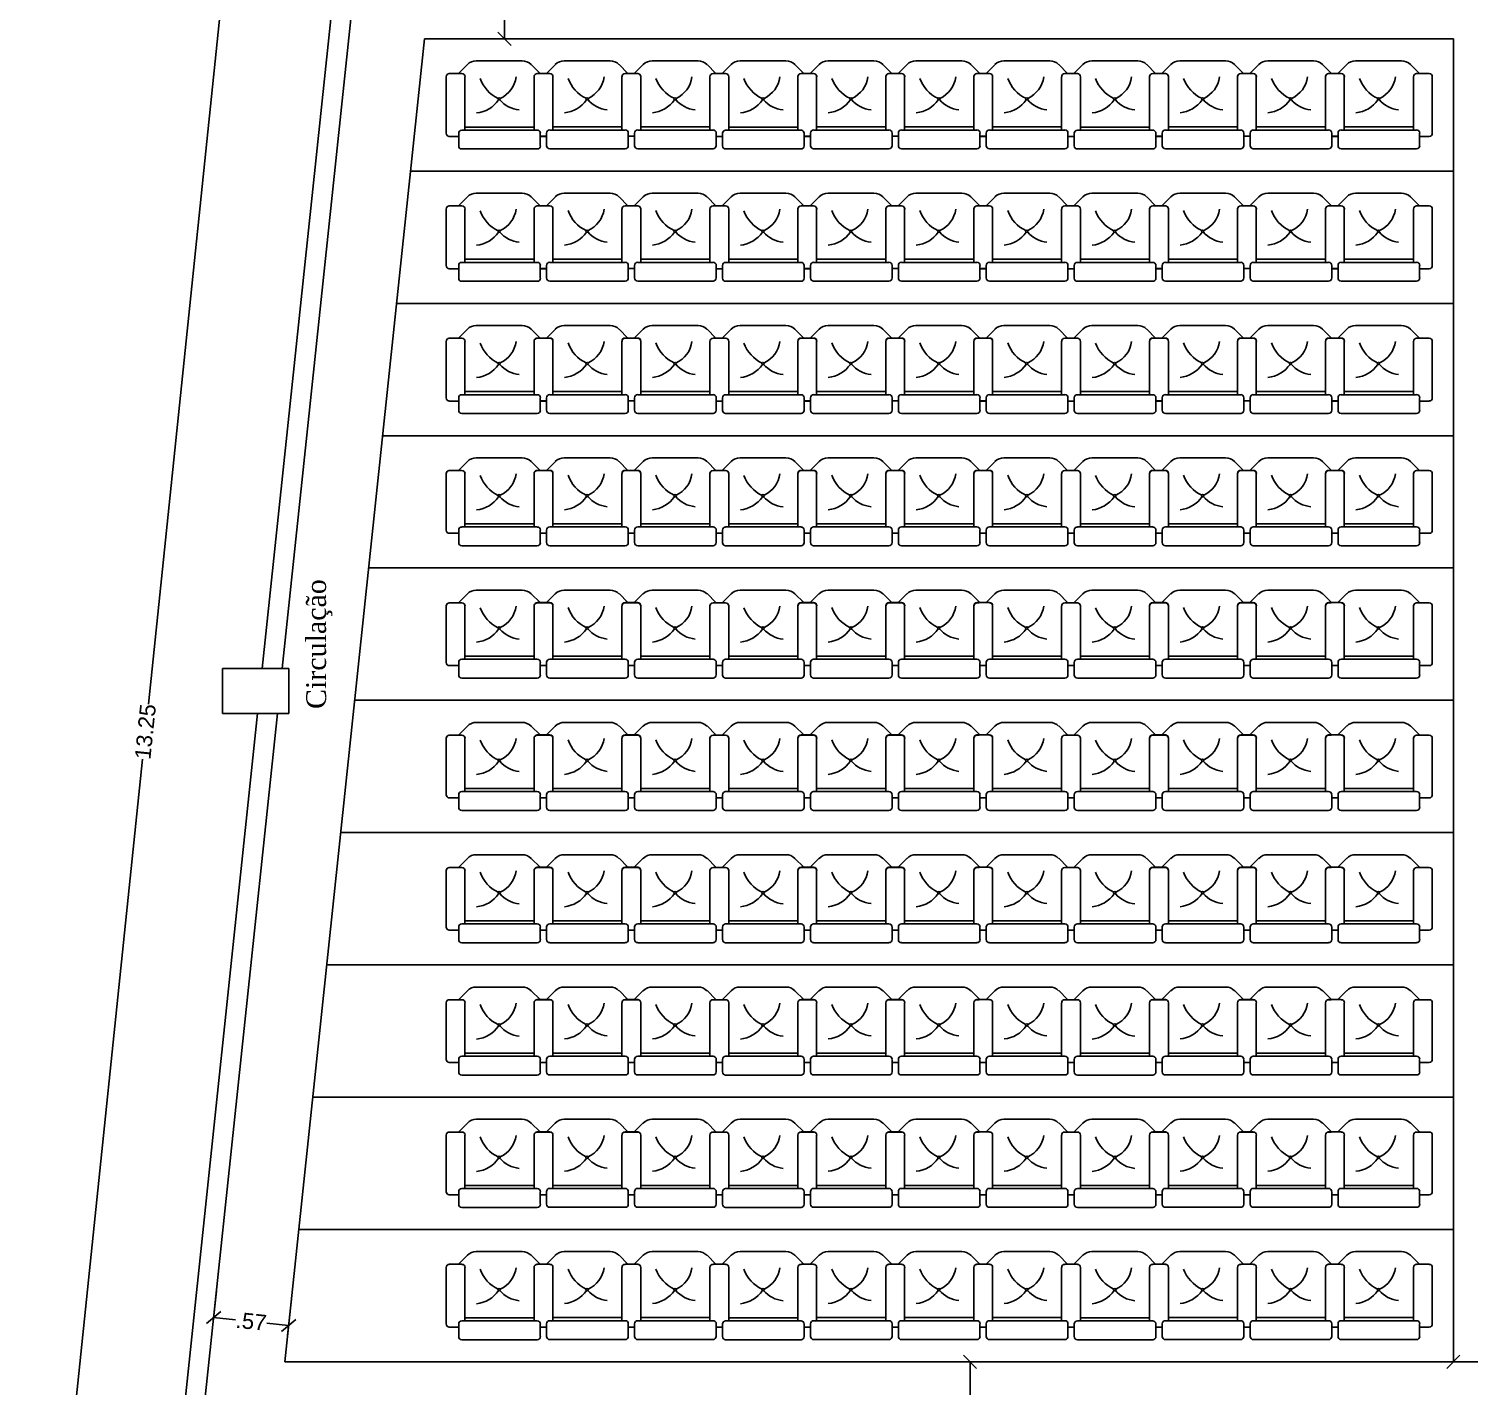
# Model space of a CAD drawing. Extents: x 97.2 to 178.4, y 268.6 to 301.5.
# Drawn here: x 97.21 to 108.1, y 278.78 to 289.04 of the extents above; entities that cross this region are included whole.
import ezdxf

# ---------------------------------------------------------------- set-up
doc = ezdxf.new("R2010")
doc.units = 0
doc.header["$MEASUREMENT"] = 0
doc.layers.get('0').update_dxf_attribs({"linetype": 'CONTINUOUS'})
doc.layers.get('DEFPOINTS').update_dxf_attribs({"linetype": 'CONTINUOUS'})
for name, color, linetype in [('COTAS', 8, 'CONTINUOUS'), ('MOBIL', 7, 'CONTINUOUS'), ('MOBIL-I', 251, 'CONTINUOUS'), ('PAREDE', 7, 'CONTINUOUS'), ('TXTAMBIENTE', 143, 'CONTINUOUS'), ('VISTA', 8, 'CONTINUOUS')]:
    doc.layers.add(name, color=color, linetype=linetype)
doc.styles.get("Standard").update_dxf_attribs({"font": 'arial.ttf'})
doc.dimstyles.get("Standard").update_dxf_attribs({"dimscale": 0, "dimtxt": 0.12, "dimasz": 0.1, "dimexe": 0.2, "dimexo": 0.2, "dimgap": 0, "dimtad": 0, "dimzin": 5, "dimdsep": 46, "dimtxsty": 'Standard', "dimblk1": 'OBLIQUE', "dimblk2": 'OBLIQUE', "dimsah": 1, "dimcen": 0.1, "dimadec": 0, "dimazin": 0, "dimtfac": 1, "dimtmove": 0, "dimatfit": 3, "dimldrblk": 'OBLIQUE', "dimfxl": 1, "dimtolj": 1, "dimtzin": 1, "dimarcsym": 0})

# ---------------------------------------------------------------- blocks, each defined once
blk = doc.blocks.new('_OBLIQUE')
at = {"color": 0, "linetype": 'ByBlock'}
blk.add_line((-0.5, -0.5), (0.5, 0.5), dxfattribs=at)
blk = doc.blocks.new('*D101')
at = {"color": 0, "linetype": 'ByBlock'}
for p, q in [((97.475, 290.319), (96.813, 283.937)), ((98.26, 290.237), (97.276, 290.339)), ((96.108, 277.139), (96.77, 283.521)), ((96.894, 277.057), (95.909, 277.159))]:
    blk.add_line(p, q, dxfattribs=at)
at = {"layer": 'DEFPOINTS', "color": 0, "linetype": 'ByBlock'}
for p in [(98.459, 290.216), (96.108, 277.139), (97.093, 277.036)]:
    blk.add_point(p, dxfattribs=at)
at = {"color": 0, "linetype": 'ByBlock', "xscale": 0.1, "yscale": 0.1, "zscale": 0.1}
for p, rotation in [((97.475, 290.319), 84.08013976388477), ((96.108, 277.139), 264.0801397638847)]:
    blk.add_blockref('_OBLIQUE', p, dxfattribs=dict(at, rotation=rotation))
at = {"color": 0, "linetype": 'ByBlock', "insert": (96.791, 283.729), "char_height": 0.12, "attachment_point": 5, "rotation": 84.0801}
blk.add_mtext('\\A1;13.25', dxfattribs=at)
blk = doc.blocks.new('*D104')
at = {"color": 0, "linetype": 'ByBlock'}
for p, q in [((106.682, 278.966), (106.879, 278.966)), ((107.312, 278.966), (107.116, 278.966))]:
    blk.add_line(p, q, dxfattribs=at)
at = {"layer": 'DEFPOINTS', "color": 0, "linetype": 'ByBlock'}
for p in [(106.682, 278.966), (107.312, 278.966), (107.312, 278.966)]:
    blk.add_point(p, dxfattribs=at)
at = {"color": 0, "linetype": 'ByBlock', "xscale": 0.1, "yscale": 0.1, "zscale": 0.1, "rotation": 180}
blk.add_blockref('_OBLIQUE', (106.682, 278.966), dxfattribs=at)
at = {"color": 0, "linetype": 'ByBlock', "xscale": 0.1, "yscale": 0.1, "zscale": 0.1}
blk.add_blockref('_OBLIQUE', (107.312, 278.966), dxfattribs=at)
at = {"color": 0, "linetype": 'ByBlock', "insert": (106.997, 278.966), "char_height": 0.12, "attachment_point": 5}
blk.add_mtext('\\A1;.63', dxfattribs=at)
blk = doc.blocks.new('*D106')
at = {"color": 0, "linetype": 'ByBlock'}
for p, q in [((103.162, 278.966), (102.827, 278.966)), ((103.027, 278.966), (103.027, 278.163)), ((103.027, 277.036), (103.027, 277.839)), ((103.162, 277.036), (102.827, 277.036))]:
    blk.add_line(p, q, dxfattribs=at)
at = {"layer": 'DEFPOINTS', "color": 0, "linetype": 'ByBlock'}
for p in [(103.027, 278.966), (103.362, 278.966), (103.362, 277.036)]:
    blk.add_point(p, dxfattribs=at)
at = {"color": 0, "linetype": 'ByBlock', "xscale": 0.1, "yscale": 0.1, "zscale": 0.1}
for p, rotation in [((103.027, 278.966), 90), ((103.027, 277.036), 270)]:
    blk.add_blockref('_OBLIQUE', p, dxfattribs=dict(at, rotation=rotation))
at = {"color": 0, "linetype": 'ByBlock', "insert": (103.027, 278.001), "char_height": 0.12, "attachment_point": 5, "rotation": 90}
blk.add_mtext('\\A1;1.93', dxfattribs=at)
blk = doc.blocks.new('*D115')
at = {"color": 0, "linetype": 'ByBlock'}
for p, q in [((97.299, 279.225), (97.328, 279.5)), ((97.866, 279.165), (97.895, 279.44)), ((97.307, 279.301), (97.473, 279.283)), ((97.874, 279.241), (97.708, 279.259))]:
    blk.add_line(p, q, dxfattribs=at)
at = {"layer": 'DEFPOINTS', "color": 0, "linetype": 'ByBlock'}
for p in [(97.307, 279.301), (97.278, 279.026), (97.845, 278.966)]:
    blk.add_point(p, dxfattribs=at)
at = {"color": 0, "linetype": 'ByBlock', "xscale": 0.1, "yscale": 0.1, "zscale": 0.1}
for p, rotation in [((97.307, 279.301), 173.9752556060082), ((97.874, 279.241), 353.9752556060082)]:
    blk.add_blockref('_OBLIQUE', p, dxfattribs=dict(at, rotation=rotation))
at = {"color": 0, "linetype": 'ByBlock', "insert": (97.591, 279.271), "char_height": 0.12, "attachment_point": 5, "rotation": 353.9753}
blk.add_mtext('\\A1;.57', dxfattribs=at)
blk = doc.blocks.new('*D127')
at = {"color": 0, "linetype": 'ByBlock'}
for p, q in [((99.101, 290.216), (99.706, 290.216)), ((99.506, 290.216), (99.506, 289.754)), ((99.506, 288.966), (99.506, 289.429)), ((99.101, 288.966), (99.706, 288.966))]:
    blk.add_line(p, q, dxfattribs=at)
at = {"layer": 'DEFPOINTS', "color": 0, "linetype": 'ByBlock'}
for p in [(98.901, 290.216), (99.506, 290.216), (98.901, 288.966)]:
    blk.add_point(p, dxfattribs=at)
at = {"color": 0, "linetype": 'ByBlock', "xscale": 0.1, "yscale": 0.1, "zscale": 0.1}
for p, rotation in [((99.506, 290.216), 90), ((99.506, 288.966), 270)]:
    blk.add_blockref('_OBLIQUE', p, dxfattribs=dict(at, rotation=rotation))
at = {"color": 0, "linetype": 'ByBlock', "insert": (99.506, 289.591), "char_height": 0.12, "attachment_point": 5, "rotation": 90}
blk.add_mtext('\\A1;1.25', dxfattribs=at)
blk = doc.blocks.new('CADEIRASAUDITÓRIO')
at = {"layer": 'MOBIL'}
for p, q in [((0.575, 0.547), (0.228, 0.547)), ((1.24, 0.547), (0.893, 0.547)), ((1.905, 0.547), (1.558, 0.547)), ((2.57, 0.547), (2.223, 0.547)), ((3.235, 0.547), (2.888, 0.547)), ((3.9, 0.547), (3.553, 0.547)), ((4.565, 0.547), (4.218, 0.547)), ((5.23, 0.547), (4.883, 0.547)), ((5.895, 0.547), (5.548, 0.547)), ((6.56, 0.547), (6.213, 0.547)), ((7.225, 0.547), (6.878, 0.547)), ((0.024, 0.451), (0.093, 0.451)), ((0.093, 0.451), (0.161, 0.519)), ((0.71, 0.452), (0.643, 0.519)), ((0.689, 0.452), (0.758, 0.452)), ((0.784, 0.451), (0.707, 0.451)), ((0.758, 0.452), (0.826, 0.52)), ((1.375, 0.452), (1.308, 0.52)), ((1.354, 0.452), (1.423, 0.452)), ((1.449, 0.451), (1.372, 0.451)), ((1.423, 0.452), (1.491, 0.52)), ((2.04, 0.452), (1.973, 0.52)), ((2.019, 0.451), (2.088, 0.451)), ((2.088, 0.451), (2.156, 0.519)), ((2.705, 0.452), (2.638, 0.519)), ((2.684, 0.452), (2.753, 0.452)), ((2.779, 0.451), (2.702, 0.451)), ((2.753, 0.452), (2.821, 0.52)), ((3.37, 0.452), (3.303, 0.52)), ((3.349, 0.452), (3.418, 0.452)), ((3.444, 0.451), (3.367, 0.451)), ((3.418, 0.452), (3.486, 0.52)), ((4.035, 0.452), (3.968, 0.52)), ((4.014, 0.452), (4.083, 0.452)), ((4.083, 0.452), (4.151, 0.52)), ((4.7, 0.452), (4.633, 0.52)), ((4.679, 0.451), (4.748, 0.451)), ((4.748, 0.451), (4.816, 0.519)), ((5.365, 0.452), (5.298, 0.519)), ((5.344, 0.452), (5.413, 0.452)), ((5.439, 0.451), (5.362, 0.451)), ((5.413, 0.452), (5.481, 0.52)), ((6.03, 0.452), (5.963, 0.52)), ((6.009, 0.452), (6.078, 0.452)), ((6.104, 0.451), (6.027, 0.451)), ((6.078, 0.452), (6.146, 0.52)), ((6.695, 0.452), (6.628, 0.52)), ((6.674, 0.452), (6.743, 0.452)), ((6.743, 0.452), (6.811, 0.52)), ((7.36, 0.452), (7.293, 0.52)), ((7.434, 0.451), (7.357, 0.451)), ((0, 0), (0, 0.427)), ((0.665, 0.024), (0.665, 0.428)), ((0.807, 0.024), (0.807, 0.427)), ((1.33, 0.024), (1.33, 0.428)), ((1.472, 0.024), (1.472, 0.427)), ((1.995, 0.024), (1.995, 0.427)), ((2.66, 0.024), (2.66, 0.428)), ((2.802, 0.024), (2.802, 0.427)), ((3.325, 0.024), (3.325, 0.428)), ((3.467, 0.024), (3.467, 0.427)), ((3.99, 0.024), (3.99, 0.428)), ((4.132, 0.024), (4.132, 0.427)), ((4.655, 0.024), (4.655, 0.427)), ((5.32, 0.024), (5.32, 0.428)), ((5.462, 0.024), (5.462, 0.427)), ((5.985, 0.024), (5.985, 0.428)), ((6.127, 0.024), (6.127, 0.427)), ((6.65, 0.024), (6.65, 0.428)), ((6.792, 0.024), (6.792, 0.427)), ((7.457, 0), (7.457, 0.427)), ((0.095, -0.024), (0.024, -0.024)), ((0.095, -0.024), (0.095, -0.095)), ((0.76, -0.023), (0.712, -0.023)), ((0.712, -0.024), (0.76, -0.024)), ((0.712, -0.095), (0.712, -0.025)), ((0.76, -0.023), (0.76, -0.094)), ((1.425, -0.023), (1.377, -0.023)), ((1.377, -0.095), (1.377, -0.024)), ((1.425, -0.023), (1.425, -0.094)), ((2.042, -0.095), (2.042, -0.024)), ((2.09, -0.024), (2.042, -0.024)), ((2.09, -0.024), (2.09, -0.095)), ((2.755, -0.023), (2.707, -0.023)), ((2.707, -0.024), (2.755, -0.024)), ((2.707, -0.095), (2.707, -0.025)), ((2.755, -0.023), (2.755, -0.094)), ((3.42, -0.023), (3.372, -0.023)), ((3.372, -0.095), (3.372, -0.024)), ((3.42, -0.023), (3.42, -0.094)), ((4.085, -0.023), (4.037, -0.023)), ((4.037, -0.095), (4.037, -0.024)), ((4.037, -0.024), (4.085, -0.024)), ((4.085, -0.023), (4.085, -0.094)), ((4.702, -0.095), (4.702, -0.024)), ((4.75, -0.024), (4.702, -0.024)), ((4.75, -0.024), (4.75, -0.095)), ((5.415, -0.023), (5.367, -0.023)), ((5.367, -0.024), (5.415, -0.024)), ((5.367, -0.095), (5.367, -0.025)), ((5.415, -0.023), (5.415, -0.094)), ((6.08, -0.023), (6.032, -0.023)), ((6.032, -0.095), (6.032, -0.024)), ((6.08, -0.023), (6.08, -0.094)), ((6.745, -0.023), (6.697, -0.023)), ((6.697, -0.024), (6.745, -0.024)), ((6.697, -0.095), (6.697, -0.024)), ((6.745, -0.023), (6.745, -0.094)), ((7.362, -0.024), (7.434, -0.024)), ((7.362, -0.095), (7.362, -0.024)), ((0.119, -0.119), (0.689, -0.119)), ((0.784, -0.118), (1.354, -0.118)), ((1.449, -0.118), (2.019, -0.118)), ((2.114, -0.119), (2.684, -0.119)), ((2.779, -0.118), (3.349, -0.118)), ((3.444, -0.118), (4.014, -0.118)), ((4.109, -0.118), (4.679, -0.118)), ((4.774, -0.119), (5.344, -0.119)), ((5.439, -0.118), (6.009, -0.118)), ((6.104, -0.118), (6.674, -0.118)), ((6.769, -0.118), (7.339, -0.118))]:
    blk.add_line(p, q, dxfattribs=at)
for centre, radius, start, end in [((0.228, 0.452), 0.095, 90, 135), ((0.575, 0.452), 0.095, 45, 90), ((0.893, 0.452), 0.095, 90, 135), ((1.24, 0.452), 0.095, 45, 90), ((1.558, 0.452), 0.095, 90, 135), ((1.905, 0.452), 0.095, 45, 90), ((2.223, 0.452), 0.095, 90, 135), ((2.57, 0.452), 0.095, 45, 90), ((2.888, 0.452), 0.095, 90, 135), ((3.235, 0.452), 0.095, 45, 90), ((3.553, 0.452), 0.095, 90, 135), ((3.9, 0.452), 0.095, 45, 90), ((4.218, 0.452), 0.095, 90, 135), ((4.565, 0.452), 0.095, 45, 90), ((4.883, 0.452), 0.095, 90, 135), ((5.23, 0.452), 0.095, 45, 90), ((5.548, 0.452), 0.095, 90, 135), ((5.895, 0.452), 0.095, 45, 90), ((6.213, 0.452), 0.095, 90, 135), ((6.56, 0.452), 0.095, 45, 90), ((6.878, 0.452), 0.095, 90, 135), ((7.225, 0.452), 0.095, 45, 90), ((0.024, 0.427), 0.0238, 90, 180), ((0.689, 0.428), 0.0238, 90, 180), ((0.784, 0.427), 0.0238, 0, 90), ((1.354, 0.428), 0.0238, 90, 180), ((1.449, 0.427), 0.0238, 0, 90), ((2.019, 0.427), 0.0238, 90, 180), ((2.684, 0.428), 0.0238, 90, 180), ((2.779, 0.427), 0.0238, 0, 90), ((3.349, 0.428), 0.0238, 90, 180), ((3.444, 0.427), 0.0238, 0, 90), ((4.014, 0.428), 0.0238, 90, 180), ((4.109, 0.427), 0.0238, 0, 90), ((4.679, 0.427), 0.0238, 90, 180), ((5.344, 0.428), 0.0238, 90, 180), ((5.439, 0.427), 0.0238, 0, 90), ((6.009, 0.428), 0.0238, 90, 180), ((6.104, 0.427), 0.0238, 0, 90), ((6.674, 0.428), 0.0238, 90, 180), ((6.769, 0.427), 0.0238, 0, 90), ((7.434, 0.427), 0.0238, 0, 90), ((0.024, 0), 0.0238, 180, 270), ((0.119, -0.095), 0.0238, 180, 270), ((0.689, -0.095), 0.0238, 270, 359.9416), ((0.784, -0.094), 0.0238, 180, 270), ((1.354, -0.094), 0.0238, 270, 359.9416), ((1.449, -0.094), 0.0238, 180, 270), ((2.019, -0.094), 0.0238, 270, 359.9416), ((2.114, -0.095), 0.0238, 180, 270), ((2.684, -0.095), 0.0238, 270, 359.9416), ((2.779, -0.094), 0.0238, 180, 270), ((3.349, -0.094), 0.0238, 270, 359.9416), ((3.444, -0.094), 0.0238, 180, 270), ((4.014, -0.094), 0.0238, 270, 359.9416), ((4.109, -0.094), 0.0238, 180, 270), ((4.679, -0.094), 0.0238, 270, 359.9416), ((4.774, -0.095), 0.0238, 180, 270), ((5.344, -0.095), 0.0238, 270, 359.9416), ((5.439, -0.094), 0.0238, 180, 270), ((6.009, -0.094), 0.0238, 270, 359.9416), ((6.104, -0.094), 0.0238, 180, 270), ((6.674, -0.094), 0.0238, 270, 359.9416), ((6.769, -0.094), 0.0238, 180, 270), ((7.339, -0.094), 0.0238, 270, 359.9416), ((7.434, 0), 0.0238, 270, 0)]:
    blk.add_arc(centre, radius, start, end, dxfattribs=at)
at = {"layer": 'MOBIL-I'}
for p, q in [((0.093, 0.451), (0.119, 0.451)), ((0.707, 0.451), (0.689, 0.451)), ((0.758, 0.452), (0.784, 0.452)), ((1.372, 0.451), (1.354, 0.451)), ((1.423, 0.452), (1.449, 0.452)), ((2.088, 0.451), (2.114, 0.451)), ((2.702, 0.451), (2.684, 0.451)), ((2.753, 0.452), (2.779, 0.452)), ((3.367, 0.451), (3.349, 0.451)), ((3.418, 0.452), (3.444, 0.452)), ((4.032, 0.451), (4.014, 0.451)), ((4.083, 0.452), (4.109, 0.452)), ((4.748, 0.451), (4.774, 0.451)), ((5.362, 0.451), (5.344, 0.451)), ((5.413, 0.452), (5.439, 0.452)), ((6.027, 0.451), (6.009, 0.451)), ((6.078, 0.452), (6.104, 0.452)), ((6.692, 0.451), (6.674, 0.451)), ((6.743, 0.452), (6.769, 0.452)), ((7.357, 0.451), (7.339, 0.451)), ((0.142, 0.427), (0.142, 0.024)), ((0.665, 0.427), (0.665, 0.023)), ((0.807, 0.428), (0.807, 0.024)), ((1.33, 0.427), (1.33, 0.024)), ((1.472, 0.428), (1.472, 0.024)), ((2.137, 0.427), (2.137, 0.024)), ((2.66, 0.427), (2.66, 0.023)), ((2.802, 0.428), (2.802, 0.024)), ((3.325, 0.427), (3.325, 0.024)), ((3.467, 0.428), (3.467, 0.024)), ((3.99, 0.427), (3.99, 0.024)), ((4.132, 0.428), (4.132, 0.024)), ((4.797, 0.427), (4.797, 0.024)), ((5.32, 0.427), (5.32, 0.023)), ((5.462, 0.428), (5.462, 0.024)), ((5.985, 0.427), (5.985, 0.024)), ((6.127, 0.428), (6.127, 0.024)), ((6.65, 0.427), (6.65, 0.024)), ((6.792, 0.428), (6.792, 0.024)), ((7.315, 0.427), (7.315, 0.024)), ((0.689, 0.024), (0.119, 0.024)), ((0.665, 0.047), (0.142, 0.047)), ((0.76, 0.001), (0.76, -0.023)), ((1.354, 0.024), (0.784, 0.024)), ((1.33, 0.048), (0.807, 0.048)), ((1.377, -0.024), (1.377, 0)), ((1.425, 0.001), (1.425, -0.023)), ((2.019, 0.024), (1.449, 0.024)), ((1.995, 0.048), (1.472, 0.048)), ((2.042, -0.024), (2.042, 0)), ((2.684, 0.024), (2.114, 0.024)), ((2.66, 0.047), (2.137, 0.047)), ((2.755, 0.001), (2.755, -0.023)), ((3.349, 0.024), (2.779, 0.024)), ((3.325, 0.048), (2.802, 0.048)), ((3.372, -0.024), (3.372, 0)), ((3.42, 0.001), (3.42, -0.023)), ((4.014, 0.024), (3.444, 0.024)), ((3.99, 0.048), (3.467, 0.048)), ((4.037, -0.024), (4.037, 0)), ((4.085, 0.001), (4.085, -0.023)), ((4.679, 0.024), (4.109, 0.024)), ((4.655, 0.048), (4.132, 0.048)), ((4.702, -0.024), (4.702, 0)), ((5.344, 0.024), (4.774, 0.024)), ((5.32, 0.047), (4.797, 0.047)), ((5.415, 0.001), (5.415, -0.023)), ((6.009, 0.024), (5.439, 0.024)), ((5.985, 0.048), (5.462, 0.048)), ((6.032, -0.024), (6.032, 0)), ((6.08, 0.001), (6.08, -0.023)), ((6.674, 0.024), (6.104, 0.024)), ((6.65, 0.048), (6.127, 0.048)), ((6.697, -0.024), (6.697, 0)), ((6.745, 0.001), (6.745, -0.023)), ((7.339, 0.024), (6.769, 0.024)), ((7.315, 0.048), (6.792, 0.048)), ((7.362, -0.024), (7.362, 0)), ((0.095, 0), (0.095, -0.024)), ((0.712, -0.025), (0.712, 0)), ((2.09, 0), (2.09, -0.024)), ((2.707, -0.025), (2.707, 0)), ((4.75, 0), (4.75, -0.024)), ((5.367, -0.025), (5.367, 0))]:
    blk.add_line(p, q, dxfattribs=at)
for centre in [(0.401, 0.26), (1.066, 0.26), (1.731, 0.26), (2.396, 0.26), (3.061, 0.26), (3.726, 0.26), (4.391, 0.26), (5.056, 0.26), (5.721, 0.26), (6.386, 0.26), (7.051, 0.26)]:
    blk.add_circle(centre, 0.00825, dxfattribs=at)
for centre, radius, start, end in [((0.119, 0.427), 0.0238, 0, 90), ((0.689, 0.427), 0.0238, 90, 180), ((0.784, 0.428), 0.0238, 0, 90), ((1.354, 0.427), 0.0238, 90, 180), ((1.449, 0.428), 0.0238, 0, 90), ((2.114, 0.427), 0.0238, 0, 90), ((2.684, 0.427), 0.0238, 90, 180), ((2.779, 0.428), 0.0238, 0, 90), ((3.349, 0.427), 0.0238, 90, 180), ((3.444, 0.428), 0.0238, 0, 90), ((4.014, 0.427), 0.0238, 90, 180), ((4.109, 0.428), 0.0238, 0, 90), ((4.774, 0.427), 0.0238, 0, 90), ((5.344, 0.427), 0.0238, 90, 180), ((5.439, 0.428), 0.0238, 0, 90), ((6.009, 0.427), 0.0238, 90, 180), ((6.104, 0.428), 0.0238, 0, 90), ((6.674, 0.427), 0.0238, 90, 180), ((6.769, 0.428), 0.0238, 0, 90), ((7.339, 0.427), 0.0238, 90, 180), ((0.509, 0.505), 0.268, 199.8911, 244.6281), ((0.323, 0.453), 0.208, 294.493, 352.4577), ((1.174, 0.506), 0.268, 199.8911, 244.6281), ((0.988, 0.453), 0.208, 294.493, 352.4577), ((1.839, 0.506), 0.268, 199.8911, 244.6281), ((1.653, 0.453), 0.208, 294.493, 352.4577), ((2.504, 0.505), 0.268, 199.8911, 244.6281), ((2.318, 0.453), 0.208, 294.493, 352.4577), ((3.169, 0.506), 0.268, 199.8911, 244.6281), ((2.983, 0.453), 0.208, 294.493, 352.4577), ((3.834, 0.506), 0.268, 199.8911, 244.6281), ((3.648, 0.453), 0.208, 294.493, 352.4577), ((4.499, 0.506), 0.268, 199.8911, 244.6281), ((4.313, 0.453), 0.208, 294.493, 352.4577), ((5.164, 0.505), 0.268, 199.8911, 244.6281), ((4.978, 0.453), 0.208, 294.493, 352.4577), ((5.829, 0.506), 0.268, 199.8911, 244.6281), ((5.643, 0.453), 0.208, 294.493, 352.4577), ((6.494, 0.506), 0.268, 199.8911, 244.6281), ((6.308, 0.453), 0.208, 294.493, 352.4577), ((7.159, 0.506), 0.268, 199.8911, 244.6281), ((6.973, 0.453), 0.208, 294.493, 352.4577), ((0.206, 0.384), 0.232, 275.926, 325.385), ((0.575, 0.397), 0.222, 220.4666, 264.4205), ((0.871, 0.385), 0.232, 275.926, 325.385), ((1.24, 0.398), 0.222, 220.4666, 264.4205), ((1.536, 0.385), 0.232, 275.926, 325.385), ((1.905, 0.398), 0.222, 220.4666, 264.4205), ((2.201, 0.384), 0.232, 275.926, 325.385), ((2.57, 0.397), 0.222, 220.4666, 264.4205), ((2.866, 0.385), 0.232, 275.926, 325.385), ((3.235, 0.398), 0.222, 220.4666, 264.4205), ((3.531, 0.385), 0.232, 275.926, 325.385), ((3.9, 0.398), 0.222, 220.4666, 264.4205), ((4.196, 0.385), 0.232, 275.926, 325.385), ((4.565, 0.398), 0.222, 220.4666, 264.4205), ((4.861, 0.384), 0.232, 275.926, 325.385), ((5.23, 0.397), 0.222, 220.4666, 264.4205), ((5.526, 0.385), 0.232, 275.926, 325.385), ((5.895, 0.398), 0.222, 220.4666, 264.4205), ((6.191, 0.385), 0.232, 275.926, 325.385), ((6.56, 0.398), 0.222, 220.4666, 264.4205), ((6.856, 0.385), 0.232, 275.926, 325.385), ((7.225, 0.398), 0.222, 220.4666, 264.4205), ((0.119, 0), 0.0238, 90, 180), ((0.689, 0), 0.0238, 359.9416, 90), ((0.784, 0.001), 0.0238, 90, 180), ((1.354, 0.001), 0.0238, 359.9416, 90), ((1.449, 0.001), 0.0238, 90, 180), ((2.019, 0.001), 0.0238, 359.9416, 90), ((2.114, 0), 0.0238, 90, 180), ((2.684, 0), 0.0238, 359.9416, 90), ((2.779, 0.001), 0.0238, 90, 180), ((3.349, 0.001), 0.0238, 359.9416, 90), ((3.444, 0.001), 0.0238, 90, 180), ((4.014, 0.001), 0.0238, 359.9416, 90), ((4.109, 0.001), 0.0238, 90, 180), ((4.679, 0.001), 0.0238, 359.9416, 90), ((4.774, 0), 0.0238, 90, 180), ((5.344, 0), 0.0238, 359.9416, 90), ((5.439, 0.001), 0.0238, 90, 180), ((6.009, 0.001), 0.0238, 359.9416, 90), ((6.104, 0.001), 0.0238, 90, 180), ((6.674, 0.001), 0.0238, 359.9416, 90), ((6.769, 0.001), 0.0238, 90, 180), ((7.339, 0.001), 0.0238, 359.9416, 90)]:
    blk.add_arc(centre, radius, start, end, dxfattribs=at)

msp = doc.modelspace()

# ---------------------------------------------------------------- linework, layer by layer
at = {"layer": 'PAREDE'}
for p, q in [((98.974, 284.206), (99.995, 293.876)), ((99.125, 284.206), (100.13, 293.726)), ((98.675, 283.866), (98.675, 284.206)), ((98.675, 284.206), (99.175, 284.206)), ((98.391, 278.676), (98.938, 283.866)), ((98.541, 278.676), (99.089, 283.866)), ((98.675, 283.866), (99.175, 283.866))]:
    msp.add_line(p, q, dxfattribs=at)
at = {"layer": 'VISTA'}
for p, q in [((99.145, 278.966), (100.201, 288.966)), ((107.982, 288.966), (100.201, 288.966)), ((107.982, 278.966), (107.982, 288.966)), ((107.982, 287.966), (100.095, 287.966)), ((107.982, 286.966), (99.989, 286.966)), ((107.982, 285.966), (99.884, 285.966)), ((107.982, 284.966), (99.778, 284.966)), ((99.175, 283.866), (99.175, 284.206)), ((107.982, 283.966), (99.673, 283.966)), ((107.982, 282.966), (99.567, 282.966)), ((107.982, 281.966), (99.462, 281.966)), ((107.982, 280.966), (99.356, 280.966)), ((107.982, 279.966), (99.251, 279.966)), ((107.982, 278.966), (99.145, 278.966))]:
    msp.add_line(p, q, dxfattribs=at)

# ---------------------------------------------------------------- block references
at = {"layer": 'TXTAMBIENTE'}
for p in [(100.365, 288.252), (100.365, 287.252), (100.365, 286.252), (100.365, 285.252), (100.365, 284.252), (100.365, 283.252), (100.365, 282.252), (100.365, 281.252), (100.365, 280.252), (100.365, 279.252)]:
    msp.add_blockref('CADEIRASAUDITÓRIO', p, dxfattribs=at)

# ---------------------------------------------------------------- texts
at = {"layer": 'PAREDE', "insert": (99.307, 283.9), "char_height": 0.15, "width": 1.6259, "attachment_point": 1, "rotation": 90}
msp.add_mtext('\\fTimes New Roman|b0|i0|c0|p18;Circulação', dxfattribs=at)

# ---------------------------------------------------------------- dimensions: what is measured, and where the dimension line sits
at = {"layer": 'COTAS'}
for p1, p2, distance, picture, middle in [((99.759, 290.216), (98.393, 277.036), -0.99, '*D101', (98.091, 283.729)), ((99.145, 278.966), (98.578, 279.026), -0.276, '*D115', (98.891, 279.271))]:
    dim = msp.add_aligned_dim(p1=p1, p2=p2, distance=distance, dimstyle='Standard', dxfattribs=at)
    dim.commit()
    dim.dimension.update_dxf_attribs({"geometry": picture, "text_midpoint": middle, "insert": (1.3, 0)})
for base, p1, p2, angle, picture, middle in [((100.806, 290.216), (100.201, 288.966), (100.201, 290.216), 90, '*D127', (100.806, 289.591)), ((104.327, 278.966), (104.662, 277.036), (104.662, 278.966), 90, '*D106', (104.327, 278.001)), ((108.612, 278.966), (107.982, 278.966), (108.612, 278.966), 180, '*D104', (108.297, 278.966))]:
    dim = msp.add_linear_dim(base=base, p1=p1, p2=p2, angle=angle, dimstyle='Standard', dxfattribs=at)
    dim.commit()
    dim.dimension.update_dxf_attribs({"geometry": picture, "text_midpoint": middle, "insert": (1.3, 0)})

doc.saveas('drawing.dxf')
